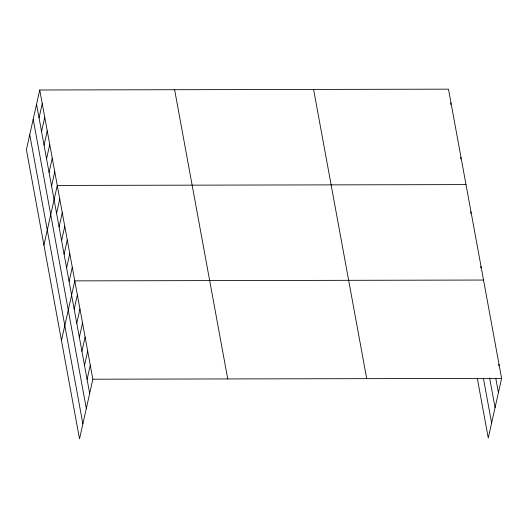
<?xml version="1.0" encoding="UTF-8"?>
<svg xmlns="http://www.w3.org/2000/svg" width="528" height="528" viewBox="0 0 528 528"><rect width="100%" height="100%" fill="white"/><g stroke="black" fill="none" stroke-linecap="round" stroke-linejoin="round"><path stroke-width="0.79" d="M39.732 89.991L26.4 149.622L79.523 438.841L92.855 379.21L39.732 89.991L448.477 89.159L501.6 378.378L488.268 438.009L477.378 378.695M39.046 117.889L42.233 103.627M41.547 131.518L44.735 117.262M44.055 145.154L47.243 130.891M46.556 158.789L49.744 144.527M49.064 172.425L52.252 158.162M51.566 186.061L54.754 171.798M43.93 245.065L57.262 185.434L466.006 184.602M56.575 213.325L59.763 199.069M59.083 226.961L62.271 212.698M61.585 240.596L64.772 226.334M64.093 254.232L67.28 239.969M66.594 267.868L69.782 253.605M69.095 281.503L72.283 267.241M61.459 340.501L74.791 280.876L483.536 280.045M74.184 309.184L77.372 294.921M76.765 323.228L79.952 308.966M79.345 337.28L82.533 323.017M81.926 351.325L85.114 337.062M84.506 365.376L87.694 351.113M87.087 379.421L90.275 365.158M450.628 104.379L450.978 102.795M460.647 158.921L460.997 157.337M470.659 213.457L471.016 211.873M480.678 267.993L481.034 266.409M498.663 365.917L499.019 364.333M92.855 379.21L501.6 378.378M495.832 378.596L498.412 392.641M489.621 377.956L495.066 407.616M483.443 378.556L491.621 423.04M313.592 89.437L366.716 378.655M174.616 89.714L227.74 378.932M36.544 104.254L89.668 393.472M33.191 119.222L86.321 408.441M29.746 134.647L82.87 423.865"/></g></svg>
